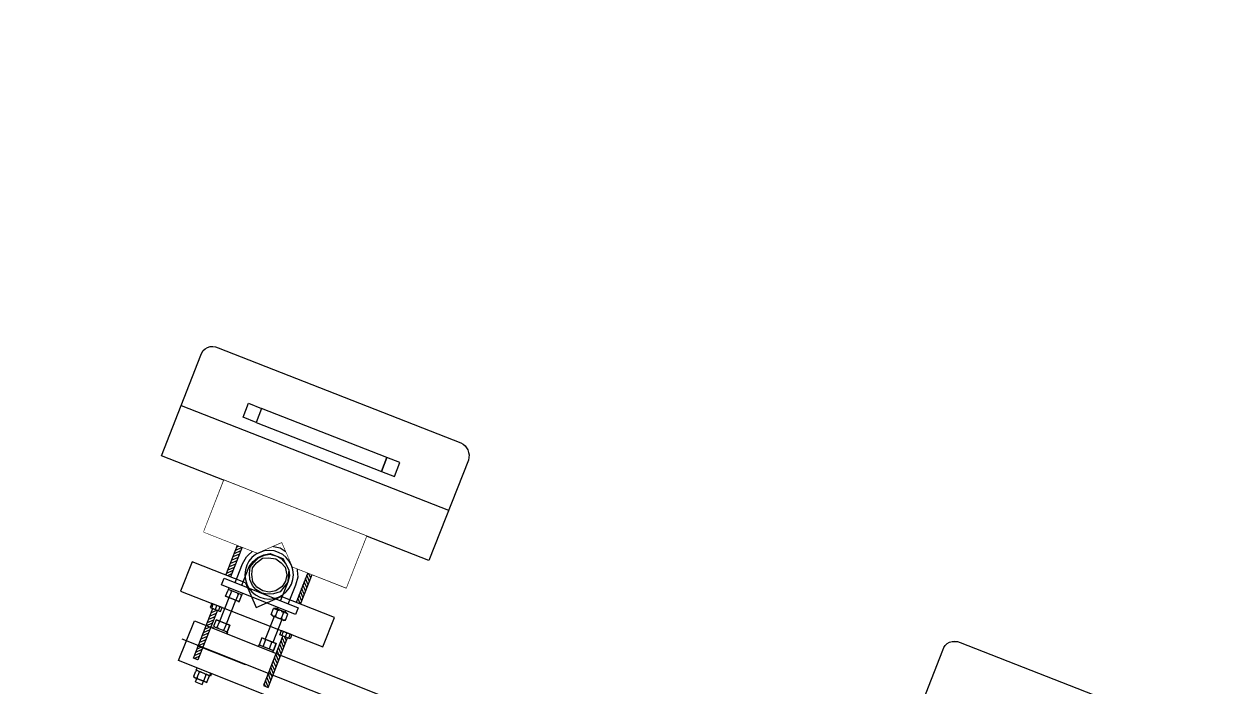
# Model space of a CAD drawing. Header units: millimetres. Extents: x 37 to 259, y 69 to 300.
# Drawn here: x 115.183 to 116.97, y 103.579 to 104.571 of the extents above; entities that cross this region are included whole.
import ezdxf

# ---------------------------------------------------------------- set-up
doc = ezdxf.new("R2010")
doc.units = ezdxf.units.MM
doc.set_wipeout_variables(frame=1)
doc.layers.get('0').update_dxf_attribs({"lineweight": 0})
doc.layers.add('8', color=8, linetype='Continuous', lineweight=0)
doc.layers.add('FIBRA OPTICA AT&T', color=5, linetype='Continuous', lineweight=0)
pattern_1 = [(135, (32.1043925, -60.0973595), (-0.00265165043, -0.00265165043), [])]
pattern_2 = [(45, (-32.1043925, -60.0973595), (0.00265165043, -0.00265165043), [])]

# ---------------------------------------------------------------- blocks, each defined once
blk = doc.blocks.new('Antena RF')
at = {"layer": '8', "ltscale": 0.05}
h = blk.add_hatch(dxfattribs=at)
h.set_pattern_fill('ANSI31', color=256, scale=0.03, angle=90, style=0)
h.set_pattern_definition(pattern_1)
h.paths.add_polyline_path([(-0.0602, 0.0779), (-0.0528, 0.0779), (-0.0528, 0.1578), (-0.0602, 0.1578)])
h = blk.add_hatch(dxfattribs=at)
h.set_pattern_fill('ANSI31', color=256, scale=0.03, angle=90, style=0)
h.set_pattern_definition(pattern_2)
h.paths.add_polyline_path([(0.0602, 0.0779), (0.0528, 0.0779), (0.0528, 0.1578), (0.0602, 0.1578)])
h = blk.add_hatch(dxfattribs=at)
h.set_pattern_fill('ANSI31', color=256, scale=0.03, angle=90, style=0)
h.set_pattern_definition(pattern_1)
h.paths.add_polyline_path([(-0.0528, 0.024), (-0.0602, 0.024), (-0.0602, -0.024), (-0.0528, -0.024)])
h = blk.add_hatch(dxfattribs=at)
h.set_pattern_fill('ANSI31', color=256, scale=0.03, angle=90, style=0)
h.set_pattern_definition(pattern_2)
h.paths.add_polyline_path([(0.0528, 0.024), (0.0602, 0.024), (0.0602, -0.024), (0.0528, -0.024)])
for points in [[(-0.0528, 0.0779), (-0.0528, 0.1578), (-0.0602, 0.1578), (-0.0602, 0.0779)], [(0.0528, 0.0779), (0.0528, 0.1578), (0.0602, 0.1578), (0.0602, 0.0779)], [(-0.0602, 0.024), (-0.0602, -0.024), (-0.0528, -0.024), (-0.0528, 0.024)], [(0.0602, 0.024), (0.0602, -0.024), (0.0528, -0.024), (0.0528, 0.024)]]:
    blk.add_lwpolyline(points)
for p, q in [((-0.062, 0.0779), (-0.062, 0.0713)), ((-0.0565, 0.0713), (-0.0565, 0.0779)), ((-0.0565, 0.0713), (-0.0565, 0.0779)), ((-0.051, 0.0779), (-0.051, 0.0713)), ((0.051, 0.0779), (0.051, 0.0713)), ((0.0565, 0.0713), (0.0565, 0.0779)), ((0.0565, 0.0713), (0.0565, 0.0779)), ((0.062, 0.0779), (0.062, 0.0713))]:
    blk.add_line(p, q, dxfattribs=at)
for points in [[(-0.0643, 0.0713), (-0.0643, 0.0779), (-0.0476, 0.0779), (-0.0476, 0.0713)], [(0.0643, 0.0713), (0.0643, 0.0779), (0.0476, 0.0779), (0.0476, 0.0713)]]:
    blk.add_lwpolyline(points, close=True, dxfattribs=at)
for points in [[(-0.0286, 0.024), (-0.1147, 0.024), (-0.1147, 0.0713), (0.1147, 0.0713), (0.1147, 0.024), (0.0286, 0.024)], [(-0.0286, 0.024), (0, 0.0526), (0.0286, 0.024)], [(-0.0286, -0.024), (0, -0.0526), (0.0286, -0.024)]]:
    blk.add_lwpolyline(points, dxfattribs=at)
blk.add_circle((0, 0), 0.0364, dxfattribs=at)
at = {"ltscale": 450}
blk.add_wipeout([(-0.2155, -0.1072), (0.2155, -0.1072), (0.2155, -0.2692), (0.2124, -0.279), (0.205, -0.2863), (0.1955, -0.2892), (-0.1955, -0.2892), (-0.2063, -0.2869), (-0.2136, -0.2793), (-0.2155, -0.2691)], dxfattribs=at)
blk.add_line((-0.2155, -0.1882), (0.2155, -0.1882), dxfattribs=at)
blk.add_lwpolyline([(-0.1955, -0.2892), (0.1955, -0.2892, 0.379386), (0.2155, -0.2692), (0.2155, -0.1072), (-0.2155, -0.1072), (-0.2155, -0.2691, 0.470848)], format="xyb", close=True, dxfattribs=at)
for points in [[(-0.1015, -0.2057), (-0.1225, -0.2057), (-0.1225, -0.2282), (-0.1015, -0.2282)], [(-0.1015, -0.2057), (0.1004, -0.2057), (0.1004, -0.2282), (-0.1015, -0.2282)], [(0.1004, -0.2057), (0.1214, -0.2057), (0.1214, -0.2282), (0.1004, -0.2282)]]:
    blk.add_lwpolyline(points, close=True, dxfattribs=at)
at = {"layer": '8', "ltscale": 0.05}
blk.add_lwpolyline([(0.0286, -0.024), (0.1147, -0.024), (0.1147, -0.1072), (-0.1147, -0.1072), (-0.1147, -0.024), (-0.0286, -0.024)], dxfattribs=at)
blk.add_wipeout([(-0.1147, -0.1072), (-0.1147, -0.024), (-0.0286, -0.024), (0, -0.0526), (0.0286, -0.024), (0.1147, -0.024), (0.1147, -0.1072)])
blk = doc.blocks.new('A$C462F3C73')
at = {"linetype": 'Continuous'}
for points in [[(-39.67, -56.92), (-39.58, -56.83), (-39.33, -56.83), (-39.33, -56.92)], [(-39.58, -56.83), (-39.67, -56.92)], [(-39.33, -56.92), (-39.33, -57.5), (-39.58, -57.5), (-39.67, -57.42)], [(-39.67, -56.92), (-39.67, -57.42)], [(-38.42, -56.83), (-39.58, -56.83)], [(-39.33, -56.5), (-39.33, -56.83)], [(-39.33, -56.5), (-38.67, -56.5)], [(-39.33, -56.92), (-39.25, -56.83), (-38.75, -56.83), (-38.67, -56.92)], [(-38.67, -56.5), (-38.67, -56.83)], [(-38.67, -56.5), (-38.67, -56.83)], [(-38.33, -56.92), (-38.33, -57.42), (-38.42, -57.5), (-38.67, -57.5), (-38.67, -56.83), (-38.42, -56.83), (-38.33, -56.92)], [(-38.42, -56.83), (-38.42, -56.75)], [(-38.42, -56.83), (-38.33, -56.92)], [(-38.42, -56.83), (-38.33, -56.83), (-38.33, -56.92), (-38.42, -56.83)], [(-38.33, -56.92), (-38.33, -57.5), (-38.42, -57.5)], [(-22.92, -57.75), (-41.5, -57.75)], [(-41.5, -57.75), (-41.5, -61.67)], [(-39.67, -57.5), (-39.67, -57.75)], [(-38.33, -57.75), (-38.33, -57.5), (-39.67, -57.5)], [(-38.67, -57.42), (-38.75, -57.5), (-39.25, -57.5), (-39.33, -57.42)], [(-38.42, -57.5), (-38.33, -57.42)], [(-38.42, -57.5), (-38.33, -57.42)], [(-38.25, -57.75), (-38.25, -57.5), (-38.33, -57.5)], [(40.83, -59.75), (-41.92, -59.67)], [(-40.42, -59.67), (-35.67, -59.67)], [(-41.5, -61.67), (-22.92, -61.67)], [(-39.67, -61.67), (-39.67, -61.83), (-38.33, -61.83)], [(-39.67, -62.5), (-39.67, -61.92), (-39.58, -61.83), (-39.33, -61.83), (-39.33, -62.5), (-39.58, -62.5), (-39.67, -62.5)], [(-39.58, -61.83), (-39.67, -61.92)], [(-39.33, -61.92), (-39.25, -61.83), (-38.75, -61.83), (-38.67, -61.92)], [(-38.67, -62.5), (-38.67, -61.83), (-38.42, -61.83), (-38.33, -61.92)], [(-38.42, -61.83), (-38.33, -61.83), (-38.33, -61.92)], [(-38.42, -61.83), (-38.33, -61.92)], [(-38.42, -61.83), (-38.33, -61.92)], [(-38.33, -61.92), (-38.33, -62.5), (-38.42, -62.5)], [(-38.25, -61.67), (-38.25, -61.83), (-38.33, -61.83)], [(-38.33, -61.83), (-38.33, -61.67)], [(-38.33, -62.5), (-38.33, -61.92)], [(-35.17, -61.67), (-35.17, -61.83), (-33.75, -61.83)], [(-35.17, -62.5), (-35.17, -61.83), (-35.08, -61.83), (-35, -61.83), (-34.92, -61.83), (-34.83, -61.83), (-34.75, -61.83), (-34.75, -62.5), (-34.92, -62.5), (-34.92, -62.5), (-35, -62.5), (-35, -62.5), (-35.17, -62.5)], [(-35, -61.83), (-35.17, -61.83)], [(-34.75, -61.83), (-34.67, -61.83), (-34.58, -61.83), (-34.33, -61.83), (-34.17, -61.83), (-34.17, -61.83)], [(-34.17, -62.5), (-34.17, -61.83), (-34.08, -61.83), (-34, -61.83), (-33.92, -61.83), (-33.83, -61.83), (-33.75, -61.83)], [(-33.75, -61.83), (-33.75, -62.5), (-33.92, -62.5)], [(-33.92, -61.83), (-33.75, -61.83)], [(-33.92, -61.83), (-33.75, -61.83)], [(-33.83, -61.83), (-33.75, -61.83)], [(-33.75, -61.67), (-33.75, -61.83)], [(-33.75, -62.5), (-33.75, -61.83)], [(-39.58, -62.5), (-39.67, -62.5)], [(-39.58, -62.5), (-38.42, -62.5)], [(-39.33, -62.5), (-39.33, -64.83)], [(-38.67, -62.5), (-38.75, -62.5), (-39.25, -62.5), (-39.33, -62.5)], [(-38.67, -62.5), (-38.67, -64.83)], [(-38.67, -62.5), (-38.67, -64.83)], [(-38.33, -62.5), (-38.42, -62.5), (-38.67, -62.5), (-38.67, -62.5)], [(-38.33, -62.5), (-38.42, -62.5)], [(-38.42, -62.5), (-38.42, -62.5)], [(-38.42, -62.5), (-38.33, -62.5)], [(-35, -62.5), (-35.17, -62.5)], [(-35, -62.5), (-33.92, -62.5)], [(-34.83, -64.75), (-34.83, -62.5)], [(-34.17, -62.5), (-34.33, -62.5), (-34.33, -62.5), (-34.58, -62.5), (-34.58, -62.5), (-34.75, -62.5)], [(-33.75, -62.5), (-33.92, -62.5), (-33.92, -62.5), (-34, -62.5), (-34, -62.5), (-34.17, -62.5)], [(-34.08, -64.75), (-34.08, -62.5)], [(-34.08, -64.75), (-34.08, -62.5)], [(-33.92, -62.5), (-33.92, -62.5)], [(-33.92, -62.5), (-33.75, -62.5)], [(-33.75, -62.5), (-33.83, -62.5)], [(-33.08, -66.33), (-33.08, -65.67), (-40.42, -65.67), (-40.42, -66.33), (-33.08, -66.33)], [(-39.33, -64.83), (-39.33, -65.42), (-39.42, -65.5), (-39.67, -65.5), (-39.67, -65.42)], [(-39.67, -64.83), (-39.67, -64.83), (-39.42, -64.83), (-39.33, -64.83)], [(-39.67, -64.83), (-39.67, -65.42)], [(-39.58, -64.83), (-39.67, -64.83)], [(-39.58, -65.5), (-39.67, -65.42)], [(-39.67, -65.5), (-39.67, -65.67)], [(-38.33, -65.67), (-38.33, -65.5), (-39.67, -65.5)], [(-38.42, -64.83), (-39.58, -64.83)], [(-39.33, -64.83), (-39.25, -64.83), (-38.75, -64.83), (-38.67, -64.83)], [(-38.67, -65.42), (-38.75, -65.5), (-39.25, -65.5), (-39.33, -65.42)], [(-38.33, -64.83), (-38.33, -65.42), (-38.42, -65.5), (-38.67, -65.5), (-38.67, -65.42), (-38.67, -64.83), (-38.67, -64.83), (-38.42, -64.83), (-38.33, -64.83)], [(-38.33, -64.83), (-38.33, -65.5), (-38.42, -65.5)], [(-38.42, -64.83), (-38.33, -64.83), (-38.33, -64.83), (-38.42, -64.83)], [(-38.42, -64.83), (-38.42, -64.83)], [(-38.42, -64.83), (-38.33, -64.83)], [(-38.42, -65.5), (-38.33, -65.42)], [(-38.42, -65.5), (-38.33, -65.42)], [(-38.33, -65.67), (-38.33, -65.5)], [(-35.17, -64.83), (-35.08, -64.83), (-35, -64.75), (-34.92, -64.75), (-34.83, -64.83), (-34.75, -64.83)], [(-35, -64.75), (-35.17, -64.83)], [(-34.75, -64.83), (-34.75, -65.42), (-34.92, -65.42), (-34.92, -65.5), (-35, -65.5), (-35, -65.42), (-35.17, -65.42)], [(-35.17, -64.83), (-35.17, -65.42)], [(-35, -65.5), (-35.17, -65.42)], [(-33.92, -64.75), (-35, -64.75)], [(-33.92, -65.5), (-35, -65.5)], [(-34.83, -65.67), (-34.83, -65.5)], [(-34.75, -64.83), (-34.75, -64.83), (-34.58, -64.75), (-34.33, -64.75), (-34.25, -64.83), (-34.17, -64.83)], [(-34.17, -65.42), (-34.33, -65.42), (-34.33, -65.5), (-34.58, -65.5), (-34.58, -65.42), (-34.75, -65.42)], [(-33.75, -64.83), (-33.75, -65.42), (-33.92, -65.42), (-33.92, -65.5), (-34, -65.5), (-34.08, -65.42), (-34.17, -65.42), (-34.17, -64.83), (-34.08, -64.83), (-34.08, -64.75), (-33.92, -64.75), (-33.83, -64.83), (-33.75, -64.83)], [(-34.08, -65.67), (-34.08, -65.5)], [(-34.08, -65.67), (-34.08, -65.5)], [(-33.92, -64.75), (-33.92, -64.67)], [(-33.83, -64.83), (-33.75, -64.83), (-33.92, -64.75)], [(-33.92, -64.75), (-33.75, -64.83)], [(-33.92, -65.5), (-33.75, -65.42)], [(-33.92, -65.5), (-33.92, -65.42)], [(-33.92, -65.5), (-33.75, -65.42)], [(-33.75, -64.83), (-33.75, -65.42), (-33.83, -65.42)], [(-33.08, -66.33), (-33.08, -65.67)], [(-39.33, -66.33), (-39.33, -66.83)], [(-39.33, -66.83), (-39.33, -68.17)], [(-38.67, -66.33), (-38.67, -66.83)], [(-38.67, -66.33), (-38.67, -66.83)], [(-38.67, -66.83), (-38.67, -68.17)], [(-38.67, -66.83), (-38.67, -68.17)], [(-34.83, -68.17), (-35, -67.58), (-35.17, -67.08), (-35.67, -66.67), (-36.17, -66.42), (-36.67, -66.33), (-37.33, -66.42), (-37.75, -66.67), (-38.17, -67.08), (-38.42, -67.58), (-38.58, -68.17), (-38.42, -68.67), (-38.17, -69.25), (-37.75, -69.67), (-37.33, -69.92), (-36.67, -70), (-36.17, -69.92), (-35.67, -69.67), (-35.17, -69.25), (-35, -68.67), (-34.83, -68.17)], [(-35.08, -68.17), (-35.17, -67.58), (-35.58, -67), (-36.08, -66.67), (-36.67, -66.58), (-37.33, -66.67), (-37.83, -67), (-38.17, -67.58), (-38.33, -68.17), (-38.17, -68.75), (-37.83, -69.33), (-37.33, -69.58), (-36.67, -69.75), (-36.08, -69.58), (-35.58, -69.33), (-35.17, -68.75), (-35.08, -68.17)], [(-34.83, -66.83), (-34.83, -66.33)], [(-34.83, -68.17), (-34.83, -66.83)], [(-34.08, -66.83), (-34.08, -66.33)], [(-34.08, -66.83), (-34.08, -66.33)], [(-34.08, -68.17), (-34.08, -66.83)], [(-34.08, -68.17), (-34.08, -66.83)], [(-39.33, -68.17), (-39.25, -68.92), (-38.83, -69.75), (-38.25, -70.25), (-37.58, -70.67), (-36.67, -70.83), (-35.92, -70.67), (-35.17, -70.25), (-34.58, -69.75), (-34.17, -68.92), (-34.08, -68.17)], [(-38.67, -68.17), (-38.5, -68.75), (-38.25, -69.25), (-37.83, -69.67), (-37.33, -70), (-36.67, -70), (-36.08, -70), (-35.67, -69.67), (-35.17, -69.25), (-34.92, -68.75), (-34.83, -68.17)], [(-38.67, -68.17), (-38.5, -68.75), (-38.25, -69.25), (-37.83, -69.67), (-37.33, -70), (-36.67, -70)]]:
    blk.add_lwpolyline(points, dxfattribs=at)
at = {"extrusion": (8.92565e-05, -0.000155498, 1), "xscale": 61.31944444444299, "yscale": 61.31944444444299, "zscale": 61.31944444444299, "rotation": 359.6375348272501}
for p in [(-36.69, -68.15, 0.01), (36.74, -68.25, 0.01)]:
    blk.add_blockref('Antena RF', p, dxfattribs=at)

msp = doc.modelspace()

# ---------------------------------------------------------------- block references
at = {"layer": 'FIBRA OPTICA AT&T', "extrusion": (-0.000140527, -0.000111348, 1), "xscale": -0.01630804077010242, "yscale": 0.01630804077010248, "zscale": 0.01630804077010234, "rotation": 158.2479210687849}
msp.add_blockref('A$C462F3C73', (115.6952, 102.4909, -0.0277), dxfattribs=at)

doc.saveas('drawing.dxf')
